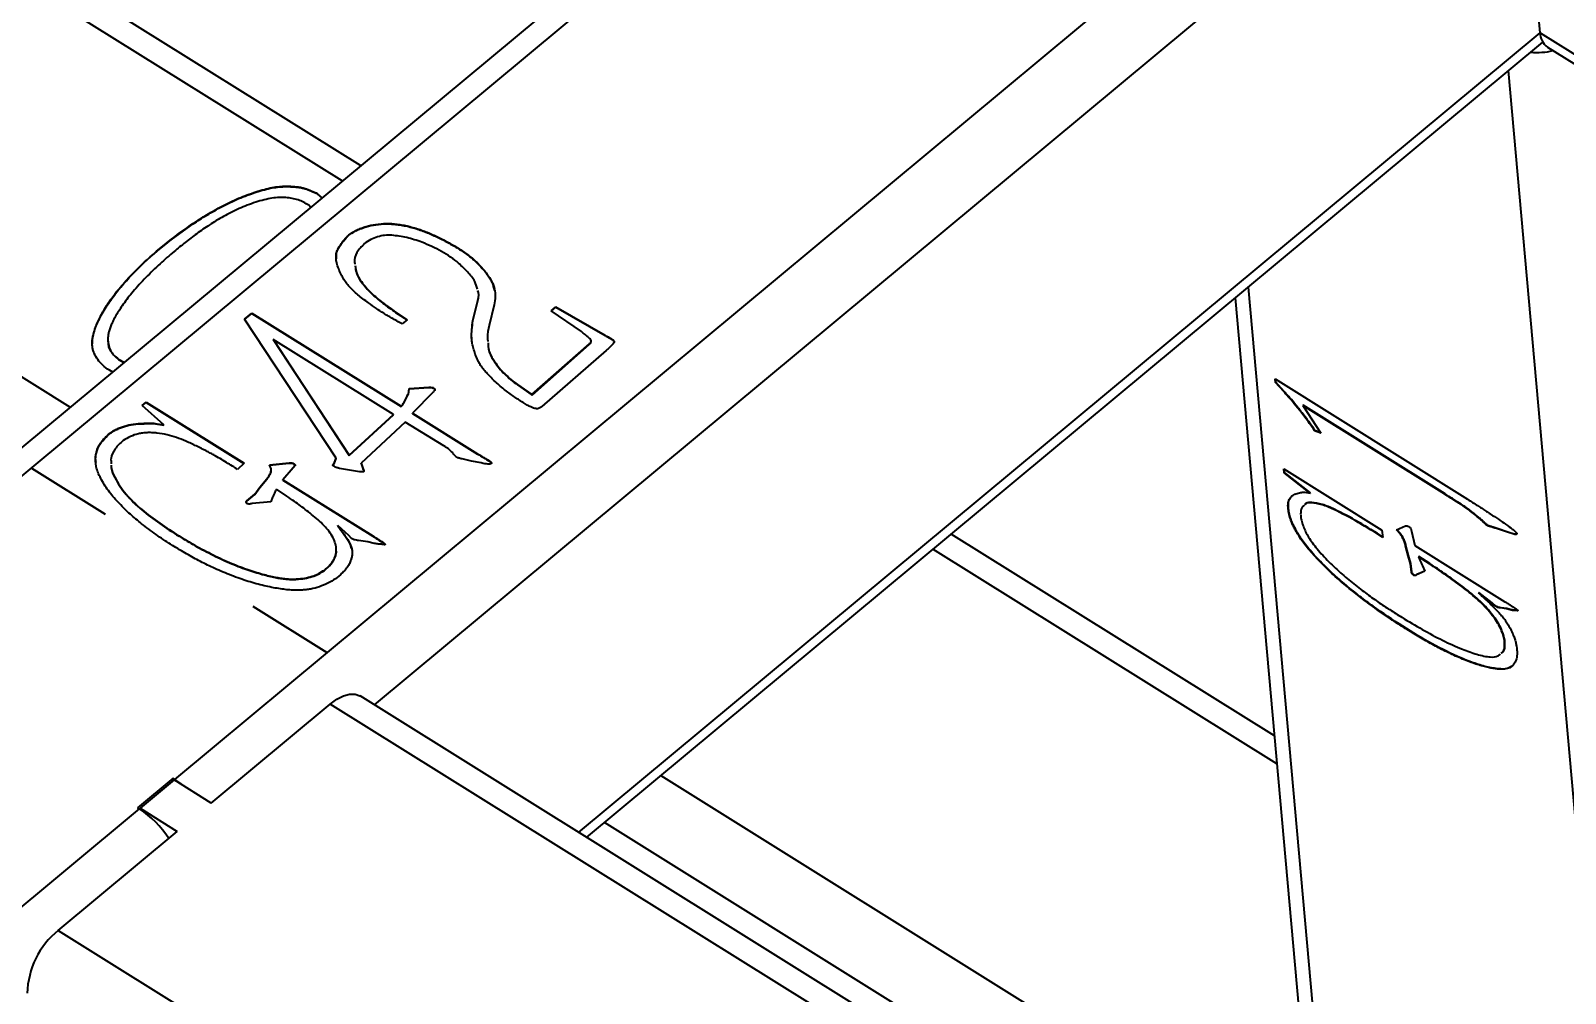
# Model space of a CAD drawing. Header units: millimetres. Extents: x 0 to 14850, y 0 to 10716.
# Drawn here: x 6677 to 7693, y 7121 to 7758 of the extents above; entities that cross this region are included whole.
import ezdxf

# ---------------------------------------------------------------- set-up
doc = ezdxf.new("R2010")
doc.units = ezdxf.units.MM
doc.header["$LTSCALE"] = 50

msp = doc.modelspace()

# ---------------------------------------------------------------- linework, layer by layer
at = {"color": 7, "linetype": 'Continuous', "lineweight": 35}
for p, q in [((6895.777, 7669.057), (5981.977, 8239.469)), ((7519.026, 8187.79), (6563.597, 7392.581)), ((7538.298, 8185.11), (6576.9, 7384.933)), ((6772.893, 7262.59), (7734.291, 8062.767)), ((7676.41, 7757.082), (7659.997, 7940.601)), ((7045.409, 7224.212), (7678.172, 7750.864)), ((7681.27, 7747.541), (9286.896, 6745.276)), ((6867.321, 7650.415), (6870.268, 7647.825)), ((6867.341, 7650.186), (6867.321, 7650.415)), ((6867.341, 7650.186), (6870.144, 7647.723)), ((6862.721, 7641.544), (6861.508, 7642.785)), ((6784.904, 7630.433), (6784.883, 7630.662)), ((6888.127, 7622.932), (6888.106, 7623.161)), ((6969.602, 7607.656), (6969.581, 7607.885)), ((6970.155, 7566.482), (6972.942, 7577.901)), ((6970.175, 7566.252), (6972.962, 7577.672)), ((6972.962, 7577.672), (6972.942, 7577.901)), ((6984.323, 7576.878), (6980.946, 7563.261)), ((7474.653, 7581.474), (7529.345, 6969.951)), ((6819.025, 7567.423), (6823.852, 7571.441)), ((6879.573, 7475.423), (6819.025, 7567.423)), ((6819.13, 7567.264), (6823.873, 7571.211)), ((6823.852, 7571.441), (6922.573, 7509.817)), ((6823.873, 7571.211), (6823.852, 7571.441)), ((6823.873, 7571.211), (6922.594, 7509.587)), ((6919.001, 7572.095), (6926.721, 7566.99)), ((6919.021, 7571.865), (6919.001, 7572.095)), ((6919.021, 7571.865), (6926.577, 7566.87)), ((6926.721, 7566.99), (6923.395, 7564.221)), ((7021.935, 7572.972), (7025.001, 7575.524)), ((7041.927, 7559.21), (7021.935, 7572.972)), ((7022.097, 7572.86), (7025.021, 7575.294)), ((7025.001, 7575.524), (7057.739, 7556.703)), ((7025.021, 7575.294), (7025.001, 7575.524)), ((7025.021, 7575.294), (7057.759, 7556.474)), ((6970.175, 7566.252), (6970.155, 7566.482)), ((7057.759, 7556.474), (7057.739, 7556.703)), ((6917.596, 7504.278), (6838.044, 7553.936)), ((6838.044, 7553.936), (6888.249, 7477.371)), ((6838.064, 7553.706), (6838.044, 7553.936)), ((6838.064, 7553.706), (6888.269, 7477.141)), ((7009.246, 7517.377), (7047.227, 7551.056)), ((7009.267, 7517.147), (7047.247, 7550.827)), ((7058.324, 7546.694), (7015.728, 7509.483)), ((7047.247, 7550.827), (7047.227, 7551.056)), ((6735.65, 7540.824), (6739.286, 7538.808)), ((6735.67, 7540.595), (6735.65, 7540.824)), ((6735.67, 7540.595), (6739.129, 7538.677)), ((7501.067, 7527.843), (7628.35, 7448.171)), ((7501.287, 7525.383), (7501.067, 7527.843)), ((7501.512, 7525.571), (7501.324, 7527.683)), ((6927.794, 7519.385), (6927.907, 7521.547)), ((6927.815, 7519.155), (6927.794, 7519.385)), ((6927.815, 7519.155), (6927.928, 7521.317)), ((6927.907, 7521.547), (6940.994, 7522.356)), ((6927.928, 7521.317), (6927.907, 7521.547)), ((6927.928, 7521.317), (6941.014, 7522.127)), ((6943.751, 7519.067), (6930.241, 7505.031)), ((6941.014, 7522.127), (6940.994, 7522.356)), ((6999.657, 7524.028), (7009.246, 7517.377)), ((6999.677, 7523.798), (6999.657, 7524.028)), ((6999.677, 7523.798), (7009.267, 7517.147)), ((7009.267, 7517.147), (7009.246, 7517.377)), ((7501.512, 7525.571), (7501.287, 7525.383)), ((7506.817, 7519.389), (7501.287, 7525.383)), ((7507.043, 7519.577), (7501.512, 7525.571)), ((7507.043, 7519.577), (7506.817, 7519.389)), ((6751.191, 7510.241), (6753.833, 7512.439)), ((6765.553, 7497.428), (6751.191, 7510.241)), ((6751.334, 7510.113), (6753.854, 7512.21)), ((6753.833, 7512.439), (6818.76, 7471.911)), ((6753.854, 7512.21), (6753.833, 7512.439)), ((6753.854, 7512.21), (6818.619, 7471.782)), ((6922.594, 7509.587), (6922.573, 7509.817)), ((6924.33, 7511.951), (6926.168, 7515.601)), ((6924.35, 7511.722), (6924.33, 7511.951)), ((6924.35, 7511.722), (6926.189, 7515.372)), ((6926.189, 7515.372), (6926.168, 7515.601)), ((7519.624, 7510.436), (7519.399, 7510.249)), ((7519.399, 7510.249), (7531.234, 7491.846)), ((7613.346, 7451.417), (7519.399, 7510.249)), ((7613.571, 7451.604), (7519.624, 7510.436)), ((6759.958, 7498.355), (6765.553, 7497.428)), ((6759.979, 7498.126), (6759.958, 7498.355)), ((6759.979, 7498.126), (6765.574, 7497.198)), ((6765.574, 7497.198), (6765.553, 7497.428)), ((6888.249, 7477.371), (6917.596, 7504.278)), ((6888.269, 7477.141), (6917.616, 7504.049)), ((6925.283, 7499.146), (6896.15, 7472.106)), ((6917.616, 7504.049), (6917.596, 7504.278)), ((6950.929, 7483.471), (6925.283, 7499.146)), ((6930.241, 7505.031), (6973.158, 7478.241)), ((6930.261, 7504.801), (6930.241, 7505.031)), ((6930.261, 7504.801), (6973.179, 7478.011)), ((6728.548, 7490.476), (6728.528, 7490.706)), ((7527.457, 7493.684), (7527.232, 7493.496)), ((7531.234, 7491.846), (7527.232, 7493.496)), ((7530.989, 7492.227), (7527.457, 7493.684)), ((6878.614, 7472.506), (6879.573, 7475.423)), ((6878.635, 7472.277), (6879.593, 7475.194)), ((6879.593, 7475.194), (6879.573, 7475.423)), ((6888.269, 7477.141), (6888.249, 7477.371)), ((6973.179, 7478.011), (6973.158, 7478.241)), ((6678.001, 7468.723), (6677.978, 7468.704)), ((6677.978, 7468.704), (6726.744, 7438.263)), ((6726.766, 7438.282), (6678.001, 7468.723)), ((6678.004, 7468.688), (6678.001, 7468.723)), ((6818.76, 7471.911), (6814.377, 7467.901)), ((6835.447, 7470.806), (6848.532, 7472.234)), ((6836.524, 7468.186), (6835.447, 7470.806)), ((6835.538, 7470.584), (6848.552, 7472.005)), ((6851.289, 7468.945), (6844.327, 7461.082)), ((6848.552, 7472.005), (6848.532, 7472.234)), ((6852.574, 7470.376), (6851.289, 7468.945)), ((6877.315, 7470.752), (6878.614, 7472.506)), ((6877.335, 7470.523), (6878.635, 7472.277)), ((6878.635, 7472.277), (6878.614, 7472.506)), ((6895.119, 7466.337), (6881.821, 7468.557)), ((6896.15, 7472.106), (6897.55, 7468.05)), ((6896.17, 7471.877), (6896.15, 7472.106)), ((6896.17, 7471.877), (6897.57, 7467.82)), ((6897.57, 7467.82), (6897.55, 7468.05)), ((6969.274, 7473.302), (6964.829, 7474.462)), ((6975.595, 7472.254), (6969.274, 7473.302)), ((7506.868, 7468.234), (7571.794, 7427.706)), ((7507.109, 7465.542), (7506.868, 7468.234)), ((7507.334, 7465.729), (7507.109, 7465.542)), ((7524.353, 7452.236), (7507.109, 7465.542)), ((7507.334, 7465.729), (7507.124, 7468.075)), ((7524.578, 7452.423), (7507.334, 7465.729)), ((6825.73, 7451.55), (6829.158, 7456.109)), ((6825.751, 7451.321), (6829.178, 7455.88)), ((6829.158, 7456.109), (6833.691, 7461.64)), ((6829.178, 7455.88), (6829.158, 7456.109)), ((6829.178, 7455.88), (6833.712, 7461.411)), ((6833.712, 7461.411), (6833.691, 7461.64)), ((6844.327, 7461.082), (6904, 7423.833)), ((6844.347, 7460.853), (6844.327, 7461.082)), ((6844.347, 7460.853), (6904.02, 7423.604)), ((6820.446, 7447.153), (6825.73, 7451.55)), ((6820.467, 7446.923), (6820.446, 7447.153)), ((6820.467, 7446.923), (6825.751, 7451.321)), ((6836.391, 7446.463), (6824.015, 7445.21)), ((6825.751, 7451.321), (6825.73, 7451.55)), ((6837.613, 7449.548), (6836.391, 7446.463)), ((6847.057, 7450.067), (6840.079, 7454.755)), ((7520.68, 7452.834), (7524.353, 7452.236)), ((7524.578, 7452.423), (7524.353, 7452.236)), ((7613.571, 7451.604), (7613.346, 7451.417)), ((6726.744, 7438.263), (6726.766, 7438.282)), ((7509.903, 7441.875), (7509.678, 7441.688)), ((6888.075, 7424.177), (6880.754, 7430.648)), ((6880.774, 7430.418), (6880.754, 7430.648)), ((7500.585, 7291.523), (7286.697, 7425.037)), ((7571.794, 7427.706), (7572.465, 7422.831)), ((7581.506, 7427.795), (7587.402, 7430.454)), ((7584.042, 7424.925), (7581.506, 7427.795)), ((7584.267, 7425.112), (7581.786, 7427.921)), ((7584.267, 7425.112), (7584.042, 7424.925)), ((7590.946, 7428.681), (7591.334, 7426.964)), ((7591.334, 7426.964), (7593.518, 7417.535)), ((7647.26, 7429.069), (7647.035, 7428.882)), ((7655.438, 7425.99), (7647.035, 7428.882)), ((7655.663, 7426.177), (7647.26, 7429.069)), ((7655.663, 7426.177), (7655.438, 7425.99)), ((7658.463, 7425.137), (7655.438, 7425.99)), ((7658.689, 7425.324), (7655.663, 7426.177)), ((7658.689, 7425.324), (7658.463, 7425.137)), ((6775.657, 7423.588), (6775.637, 7423.817)), ((6889.768, 7422.123), (6888.075, 7424.177)), ((6900.535, 7419.915), (6894.463, 7420.808)), ((6904.767, 7418.888), (6900.535, 7419.915)), ((6904.02, 7423.604), (6904, 7423.833)), ((7587.663, 7417.501), (7587.438, 7417.313)), ((7589.168, 7410.71), (7587.438, 7417.313)), ((7589.393, 7410.897), (7587.663, 7417.501)), ((7593.518, 7417.535), (7653.191, 7380.286)), ((7589.393, 7410.897), (7589.168, 7410.71)), ((7590.758, 7405.292), (7589.168, 7410.71)), ((7590.983, 7405.479), (7589.393, 7410.897)), ((7590.983, 7405.479), (7590.758, 7405.292)), ((7591.24, 7399.907), (7590.758, 7405.292)), ((7591.465, 7400.095), (7590.983, 7405.479)), ((7596.222, 7410.244), (7595.997, 7410.056)), ((7603.224, 7405.325), (7595.997, 7410.056)), ((7603.449, 7405.513), (7596.222, 7410.244)), ((7603.449, 7405.513), (7603.224, 7405.325)), ((6871.855, 7401.021), (6871.835, 7401.25)), ((7591.465, 7400.095), (7591.24, 7399.907)), ((7600.245, 7400.406), (7594.594, 7398.002)), ((7594.82, 7398.189), (7594.594, 7398.002)), ((7600.209, 7400.482), (7594.82, 7398.189)), ((7598.584, 7403.985), (7600.245, 7400.406)), ((7635.935, 7386.301), (7635.71, 7386.114)), ((7644.455, 7379.4), (7635.71, 7386.114)), ((7644.68, 7379.587), (7635.935, 7386.301)), ((6824.738, 7377.126), (6824.716, 7377.107)), ((6824.716, 7377.107), (6873.481, 7346.667)), ((6873.504, 7346.686), (6824.738, 7377.126)), ((6824.741, 7377.091), (6824.738, 7377.126)), ((7565.924, 7377.248), (7565.699, 7377.061)), ((7644.68, 7379.587), (7644.455, 7379.4)), ((7646.896, 7377.217), (7644.455, 7379.4)), ((7647.121, 7377.404), (7644.68, 7379.587)), ((7647.121, 7377.404), (7646.896, 7377.217)), ((7650.605, 7376.296), (7650.38, 7376.109)), ((7654.281, 7375.588), (7650.38, 7376.109)), ((7654.506, 7375.776), (7650.605, 7376.296)), ((7654.506, 7375.776), (7654.281, 7375.588)), ((7657.304, 7374.769), (7654.281, 7375.588)), ((7657.529, 7374.956), (7654.506, 7375.776)), ((7657.529, 7374.956), (7657.304, 7374.769)), ((6873.481, 7346.667), (6873.504, 7346.686)), ((7653.21, 7352.42), (7652.985, 7352.232)), ((8651.035, 6221.947), (6895.429, 7317.832)), ((6796.942, 7246.923), (6875.727, 7312.495)), ((8631.333, 6216.61), (6875.727, 7312.495)), ((6771.668, 7263.355), (6748.258, 7243.87)), ((6772.443, 7262.215), (6749.933, 7243.48)), ((6772.893, 7262.59), (6771.668, 7263.355)), ((6771.817, 7261.694), (6771.668, 7263.355)), ((6796.942, 7246.923), (6772.443, 7262.215)), ((5788.085, 6442.929), (6749.483, 7243.106)), ((6748.258, 7243.87), (6749.483, 7243.106)), ((6749.933, 7243.48), (6774.432, 7228.187)), ((6749.996, 7242.781), (6749.933, 7243.48)), ((6695.648, 7162.614), (6774.432, 7228.187)), ((6695.648, 7162.614), (8451.254, 6066.729))]:
    msp.add_line(p, q, dxfattribs=at)
at = {"color": 8, "linetype": 'Continuous', "lineweight": 35}
for p, q in [((6883.669, 7658.979), (5962.275, 8234.132)), ((5782.196, 8084.251), (6703.59, 7509.098)), ((7659.997, 7940.601), (6904.757, 7312.01)), ((7040.133, 7227.505), (7676.41, 7757.082)), ((7676.41, 7757.082), (9291.364, 6748.995)), ((7736.029, 6831.843), (7655.521, 7732.012)), ((7483.291, 7588.663), (7540.036, 6954.185)), ((7502.256, 7272.845), (7274.589, 7414.959)), ((7094.51, 7265.078), (7527.101, 6995.046)), ((7512.313, 6949.832), (7057.129, 7233.966))]:
    msp.add_line(p, q, dxfattribs=at)
at = {"color": 7, "linetype": 'Continuous', "lineweight": 35, "flags": 128}
for points in [[(6875.727, 7312.495), (6880.158, 7315.71), (6884.497, 7317.919), (6888.578, 7319.038), (6892.245, 7319.024), (6895.355, 7317.878), (6895.429, 7317.832)], [(6778.938, 7258.161), (6776.78, 7259.893), (6772.893, 7262.59)]]:
    msp.add_lwpolyline(points, dxfattribs=at)
at = {"color": 7, "linetype": 'Continuous', "lineweight": 35}
for centre, radius, start, end in [((7688.337, 7757.148), 11.926, 180.31537, 233.661139), ((7674.554, 7789.654), 45.668, 264.48199, 283.246038), ((6714.204, 7189.055), 64.545, 32.247354, 56.867864), ((6730.827, 7119.486), 55.657, 129.203712, 178.503406)]:
    msp.add_arc(centre, radius, start, end, dxfattribs=at)
for points, knots in [([(6861.508, 7642.785), (6860.381, 7643.487), (6858.193, 7644.851), (6854.464, 7646.401), (6850.508, 7647.417), (6846.32, 7648.016), (6841.807, 7648.043), (6836.961, 7647.526), (6831.781, 7646.407), (6826.344, 7644.822), (6820.817, 7642.834), (6815.334, 7640.627), (6810.102, 7638.115), (6803.478, 7634.548), (6795.762, 7629.932), (6787.439, 7624.063), (6779.688, 7618.203), (6774.815, 7614.193), (6772.384, 7612.194)], [0, 0, 0, 0, 0.04295326, 0.0833737, 0.12325754, 0.16289483, 0.20439474, 0.24981156, 0.29920065, 0.35380566, 0.41125391, 0.46874835, 0.52579884, 0.58290836, 0.69435175, 0.79876645, 0.89966587, 1, 1, 1, 1]), ([(6784.883, 7630.662), (6787.898, 7632.62), (6794.112, 7636.656), (6802.448, 7641.325), (6809.523, 7644.921), (6815.026, 7647.453), (6820.706, 7649.68), (6826.398, 7651.665), (6831.911, 7653.345), (6837.131, 7654.543), (6841.947, 7655.234), (6846.332, 7655.46), (6850.225, 7655.318), (6853.639, 7655.083), (6856.537, 7654.62), (6859.749, 7653.831), (6863.341, 7652.436), (6865.968, 7651.102), (6867.321, 7650.415)], [0, 0, 0, 0, 0.1268755, 0.26150967, 0.33022947, 0.39832941, 0.46635617, 0.53369075, 0.59775723, 0.65546735, 0.70742019, 0.75440679, 0.79664377, 0.83377544, 0.86579922, 0.89355325, 0.94516293, 1, 1, 1, 1]), ([(6784.904, 7630.433), (6787.919, 7632.391), (6794.133, 7636.426), (6802.468, 7641.095), (6809.543, 7644.692), (6815.046, 7647.223), (6820.727, 7649.451), (6826.418, 7651.435), (6831.931, 7653.115), (6837.151, 7654.314), (6841.968, 7655.005), (6846.353, 7655.23), (6850.246, 7655.088), (6853.66, 7654.853), (6856.558, 7654.391), (6859.77, 7653.602), (6863.361, 7652.206), (6865.988, 7650.873), (6867.341, 7650.186)], [0, 0, 0, 0, 0.1268755, 0.26150967, 0.33022947, 0.39832941, 0.46635617, 0.53369075, 0.59775723, 0.65546735, 0.70742019, 0.75440679, 0.79664377, 0.83377544, 0.86579922, 0.89355325, 0.94516293, 1, 1, 1, 1]), ([(6732.014, 7532.215), (6730.367, 7533.141), (6727.083, 7534.987), (6723.311, 7538.572), (6720.468, 7542.47), (6718.917, 7545.965), (6718.291, 7548.913), (6718.122, 7551.322), (6718.288, 7553.928), (6718.794, 7556.735), (6719.621, 7559.746), (6720.791, 7563.002), (6722.277, 7566.505), (6724.182, 7570.232), (6726.318, 7574.149), (6728.948, 7578.183), (6731.89, 7582.334), (6736.243, 7587.888), (6741.846, 7594.492), (6749.131, 7601.827), (6756.822, 7608.9), (6765.224, 7616.093), (6774.534, 7623.514), (6781.382, 7628.244), (6784.883, 7630.662)], [0, 0, 0, 0, 0.0403002, 0.08035589, 0.1194723, 0.15735705, 0.17675854, 0.19754225, 0.22012137, 0.24424942, 0.27049177, 0.29895608, 0.33040396, 0.36410791, 0.40024635, 0.43762732, 0.47738624, 0.51863216, 0.59947935, 0.67349709, 0.74692892, 0.82693022, 0.91150208, 1, 1, 1, 1]), ([(6718.251, 7549.954), (6718.379, 7552.338), (6718.681, 7557.942), (6722.297, 7566.56), (6727.233, 7575.692), (6735.686, 7587.341), (6748.192, 7601.125), (6765.477, 7616.503), (6778.428, 7625.79), (6784.904, 7630.433)], [0, 0, 0, 0, 0.07598051, 0.17860646, 0.2812826, 0.38397374, 0.58926835, 0.79465037, 1, 1, 1, 1]), ([(6888.106, 7623.161), (6888.922, 7623.748), (6890.557, 7624.924), (6893.31, 7626.431), (6896.296, 7627.69), (6900.444, 7629.108), (6905.944, 7630.313), (6911.628, 7630.78), (6916.246, 7630.653), (6919.89, 7630.305), (6923.676, 7629.723), (6928.905, 7628.601), (6935.399, 7626.743), (6942.81, 7623.767), (6950.036, 7620.268), (6957.106, 7616.436), (6963.707, 7612.303), (6967.668, 7609.324), (6969.581, 7607.885)], [0, 0, 0, 0, 0.035168715, 0.070479719, 0.10544311, 0.141285353, 0.211887331, 0.282886998, 0.319803616, 0.35807454, 0.39980705, 0.44341963, 0.533059667, 0.624155163, 0.717117129, 0.81466814, 0.910509253, 1, 1, 1, 1]), ([(6888.127, 7622.932), (6888.943, 7623.519), (6890.578, 7624.694), (6893.331, 7626.202), (6896.316, 7627.461), (6900.464, 7628.879), (6905.964, 7630.083), (6911.649, 7630.551), (6916.267, 7630.423), (6919.91, 7630.075), (6923.696, 7629.494), (6928.926, 7628.372), (6935.419, 7626.514), (6942.831, 7623.538), (6950.056, 7620.039), (6957.126, 7616.207), (6963.727, 7612.074), (6967.689, 7609.094), (6969.602, 7607.656)], [0, 0, 0, 0, 0.035168715, 0.070479719, 0.10544311, 0.141285353, 0.211887331, 0.282886998, 0.319803616, 0.35807454, 0.39980705, 0.44341963, 0.533059667, 0.624155163, 0.717117129, 0.81466814, 0.910509253, 1, 1, 1, 1]), ([(6901.102, 7578.137), (6899.843, 7579.055), (6897.411, 7580.83), (6894.004, 7583.491), (6891.102, 7586.138), (6888.459, 7588.723), (6886.144, 7591.47), (6884.18, 7594.539), (6882.402, 7597.949), (6880.898, 7601.605), (6879.764, 7605.294), (6879.478, 7608.82), (6879.902, 7612.066), (6881.325, 7614.919), (6883.022, 7617.428), (6884.687, 7619.638), (6886.298, 7621.565), (6887.527, 7622.65), (6888.106, 7623.161)], [0, 0, 0, 0, 0.07740737, 0.1496177, 0.21694516, 0.27935279, 0.34166122, 0.40841457, 0.4798594, 0.55729044, 0.63338441, 0.70135869, 0.76242295, 0.82001964, 0.87292666, 0.92087242, 0.96271484, 1, 1, 1, 1]), ([(6879.964, 7607.224), (6879.817, 7608.57), (6879.511, 7611.357), (6881.787, 7615.429), (6884.496, 7619.36), (6886.917, 7621.742), (6888.127, 7622.932)], [0, 0, 0, 0, 0.23724215, 0.49134728, 0.74582294, 1, 1, 1, 1]), ([(6936.409, 7618.33), (6934.735, 7618.909), (6931.47, 7620.037), (6926.481, 7621.408), (6921.512, 7622.345), (6916.635, 7622.98), (6911.73, 7623.047), (6906.951, 7621.997), (6902.337, 7620.156), (6899.729, 7618.332), (6898.363, 7617.376)], [0, 0, 0, 0, 0.13757426, 0.26831548, 0.39389313, 0.51493438, 0.63153029, 0.74620294, 0.86709846, 1, 1, 1, 1]), ([(6973.135, 7587.179), (6972.672, 7588.929), (6971.573, 7593.086), (6966.607, 7598.668), (6959.772, 7605.601), (6949.809, 7612.536), (6940.877, 7616.398), (6936.409, 7618.33)], [0, 0, 0, 0, 0.12382079, 0.29415242, 0.46462498, 0.73224451, 1, 1, 1, 1]), ([(6772.384, 7612.194), (6769.24, 7609.499), (6762.726, 7603.916), (6755.218, 7596.49), (6749.355, 7590.353), (6745.355, 7585.844), (6741.803, 7581.508), (6738.791, 7577.344), (6736.225, 7573.422), (6733.924, 7569.868), (6732.17, 7566.619), (6730.754, 7563.697), (6729.76, 7561.01), (6728.942, 7558.52), (6728.639, 7556.165), (6728.525, 7553.312), (6728.916, 7550.059), (6730.214, 7546.535), (6732.389, 7543.389), (6734.542, 7541.695), (6735.65, 7540.824)], [0, 0, 0, 0, 0.12772602, 0.26455709, 0.33323675, 0.39828192, 0.45892292, 0.51622175, 0.56913463, 0.61693323, 0.65912117, 0.6964719, 0.73007193, 0.76120722, 0.79039145, 0.81747753, 0.86728566, 0.91198502, 0.95473253, 1, 1, 1, 1]), ([(6898.363, 7617.376), (6896.501, 7615.519), (6892.766, 7611.795), (6891.472, 7606.688), (6892.003, 7604.1), (6892.086, 7603.697)], [0, 0, 0, 0, 0.45655551, 0.91537224, 1, 1, 1, 1]), ([(6969.581, 7607.885), (6971.373, 7606.258), (6974.984, 7602.981), (6978.659, 7598.478), (6981.202, 7594.84), (6982.644, 7592.206), (6983.788, 7589.717), (6984.72, 7586.463), (6985.034, 7582.171), (6984.567, 7578.698), (6984.323, 7576.878)], [0, 0, 0, 0, 0.18632918, 0.375438419, 0.46610322, 0.549634699, 0.626939362, 0.698210741, 0.841790604, 1, 1, 1, 1]), ([(6969.602, 7607.656), (6972.203, 7605.173), (6977.404, 7600.209), (6982.795, 7593.068), (6983.856, 7588.182), (6984.231, 7586.453)], [0, 0, 0, 0, 0.39269021, 0.78516929, 1, 1, 1, 1]), ([(6892.235, 7602.865), (6892.415, 7601.331), (6892.857, 7597.573), (6896.604, 7591.438), (6902.615, 7584.76), (6910.354, 7578.101), (6916.119, 7574.096), (6919.001, 7572.095)], [0, 0, 0, 0, 0.12112811, 0.29679705, 0.5310929, 0.7655654, 1, 1, 1, 1]), ([(6892.255, 7602.636), (6892.436, 7601.102), (6892.878, 7597.343), (6896.624, 7591.209), (6902.635, 7584.531), (6910.375, 7577.871), (6916.139, 7573.867), (6919.021, 7571.865)], [0, 0, 0, 0, 0.12112811, 0.29679705, 0.5310929, 0.7655654, 1, 1, 1, 1]), ([(6923.395, 7564.221), (6922.178, 7564.881), (6919.86, 7566.137), (6916.601, 7567.975), (6913.739, 7569.679), (6910.262, 7571.767), (6906.037, 7574.532), (6902.799, 7576.897), (6901.102, 7578.137)], [0, 0, 0, 0, 0.15459006, 0.29471372, 0.42041706, 0.53177545, 0.75452063, 1, 1, 1, 1]), ([(6972.942, 7577.901), (6973.694, 7580.41), (6974.553, 7583.274), (6973.561, 7585.955), (6973.438, 7586.287)], [0, 0, 0, 0, 0.87592918, 1, 1, 1, 1]), ([(6972.962, 7577.672), (6973.715, 7580.181), (6974.574, 7583.045), (6973.582, 7585.725), (6973.459, 7586.058)], [0, 0, 0, 0, 0.875929181, 1, 1, 1, 1]), ([(6990.813, 7520.855), (6989.636, 7521.826), (6987.37, 7523.697), (6984.294, 7526.545), (6981.528, 7529.262), (6979.085, 7531.858), (6977.013, 7534.344), (6975.274, 7536.705), (6973.903, 7538.971), (6972.608, 7541.781), (6971.415, 7545.042), (6970.275, 7548.664), (6969.599, 7551.942), (6969.181, 7555.858), (6969.352, 7560.677), (6969.882, 7564.509), (6970.155, 7566.482)], [0, 0, 0, 0, 0.07883449, 0.15186259, 0.2204186, 0.28458499, 0.34314093, 0.39690499, 0.44698392, 0.49274126, 0.57533551, 0.64969418, 0.71550157, 0.77317075, 0.88325333, 1, 1, 1, 1]), ([(6969.325, 7555.098), (6969.244, 7556.837), (6969.388, 7560.563), (6969.902, 7564.28), (6970.175, 7566.252)], [0.78, 0.78, 0.78, 0.78, 0.88325333, 1, 1, 1, 1]), ([(6980.946, 7563.261), (6980.27, 7560.505), (6979.39, 7556.918), (6979.918, 7553.38), (6980.041, 7552.56)], [0, 0, 0, 0, 0.76829008, 1, 1, 1, 1]), ([(7047.227, 7551.056), (7047.695, 7551.496), (7048.524, 7552.275), (7048.421, 7553.632), (7047.369, 7554.571), (7046.125, 7555.761), (7044.225, 7557.345), (7042.755, 7558.537), (7041.927, 7559.21)], [0, 0, 0, 0, 0.15405764, 0.27293573, 0.365299, 0.51533234, 0.72684499, 1, 1, 1, 1]), ([(7057.739, 7556.703), (7058.393, 7556.352), (7059.538, 7555.739), (7060.969, 7554.856), (7062.015, 7554.286), (7062.794, 7553.769), (7063.259, 7553.137), (7063.85, 7552.447), (7063.446, 7551.435), (7062.336, 7550.313), (7060.667, 7548.611), (7059.181, 7547.395), (7058.324, 7546.694)], [0, 0, 0, 0, 0.13813441, 0.24159723, 0.31855156, 0.36106669, 0.41898771, 0.48660125, 0.53890728, 0.64137967, 0.79312535, 1, 1, 1, 1]), ([(7057.759, 7556.474), (7058.428, 7556.115), (7059.766, 7555.398), (7061.542, 7554.268), (7063.327, 7553.423), (7063.301, 7552.66), (7063.296, 7552.52)], [0, 0, 0, 0, 0.31116736, 0.62219138, 0.93084864, 1, 1, 1, 1]), ([(6728.704, 7552.754), (6728.693, 7552.643), (6728.472, 7550.297), (6730.041, 7545.682), (6733.795, 7542.289), (6735.67, 7540.595)], [0, 0, 0, 0, 0.02429166, 0.51262625, 1, 1, 1, 1]), ([(6980.151, 7551.63), (6980.244, 7550.028), (6980.498, 7545.676), (6984.583, 7538.734), (6990.793, 7530.949), (6996.703, 7526.334), (6999.657, 7524.028)], [0, 0, 0, 0, 0.1479892, 0.40187656, 0.70103582, 1, 1, 1, 1]), ([(6980.171, 7551.401), (6980.265, 7549.799), (6980.518, 7545.447), (6984.603, 7538.504), (6990.813, 7530.72), (6996.723, 7526.105), (6999.677, 7523.798)], [0, 0, 0, 0, 0.1479892, 0.40187656, 0.70103582, 1, 1, 1, 1]), ([(7047.247, 7550.827), (7047.679, 7551.175), (7048.274, 7551.655), (7048.279, 7552.256), (7048.281, 7552.421)], [0, 0, 0, 0, 0.72695273, 1, 1, 1, 1]), ([(6926.168, 7515.601), (6926.421, 7516.064), (6926.872, 7516.888), (6927.386, 7517.991), (6927.722, 7518.789), (6927.775, 7519.225), (6927.794, 7519.385)], [0, 0, 0, 0, 0.37378688, 0.66626326, 0.8783288, 1, 1, 1, 1]), ([(6926.189, 7515.372), (6926.442, 7515.834), (6926.893, 7516.659), (6927.407, 7517.761), (6927.742, 7518.56), (6927.795, 7518.996), (6927.815, 7519.155)], [0, 0, 0, 0, 0.37378688, 0.66626326, 0.8783288, 1, 1, 1, 1]), ([(6940.994, 7522.356), (6941.714, 7522.354), (6942.895, 7522.351), (6944.307, 7521.88), (6944.858, 7521.211), (6945.02, 7520.521), (6944.517, 7519.791), (6944.033, 7519.334), (6943.751, 7519.067)], [0, 0, 0, 0, 0.27977335, 0.45918502, 0.59000889, 0.69670357, 0.82356678, 1, 1, 1, 1]), ([(6941.014, 7522.127), (6941.656, 7522.128), (6942.932, 7522.131), (6944.443, 7521.61), (6945.011, 7520.771), (6944.903, 7520.326), (6944.853, 7520.119)], [0, 0, 0, 0, 0.34125825, 0.67828597, 0.85010056, 1, 1, 1, 1]), ([(7015.728, 7509.483), (7015.197, 7509.039), (7014.151, 7508.163), (7011.939, 7507.977), (7010.097, 7508.469), (7008.236, 7509.302), (7005.914, 7510.531), (7002.11, 7512.8), (6996.955, 7516.244), (6992.924, 7519.27), (6990.813, 7520.855)], [0, 0, 0, 0, 0.06954674, 0.13708176, 0.18450801, 0.25159492, 0.34143135, 0.45449051, 0.71439577, 1, 1, 1, 1]), ([(7527.232, 7493.496), (7526.101, 7495.098), (7523.98, 7498.1), (7520.943, 7502.239), (7518.317, 7505.724), (7515.269, 7509.548), (7511.499, 7514.053), (7508.418, 7517.564), (7506.817, 7519.389)], [0, 0, 0, 0, 0.17953091, 0.3365381, 0.4680309, 0.57627603, 0.77980612, 1, 1, 1, 1]), ([(7527.457, 7493.684), (7526.326, 7495.285), (7524.205, 7498.288), (7521.168, 7502.427), (7518.542, 7505.911), (7515.494, 7509.735), (7511.724, 7514.24), (7508.643, 7517.752), (7507.043, 7519.577)], [0, 0, 0, 0, 0.17953091, 0.3365381, 0.4680309, 0.57627603, 0.77980612, 1, 1, 1, 1]), ([(6922.573, 7509.817), (6923.015, 7510.185), (6923.785, 7510.825), (6924.167, 7511.615), (6924.33, 7511.951)], [0, 0, 0, 0, 0.57430941, 1, 1, 1, 1]), ([(6922.594, 7509.587), (6923.036, 7509.955), (6923.805, 7510.595), (6924.187, 7511.385), (6924.35, 7511.722)], [0, 0, 0, 0, 0.57430941, 1, 1, 1, 1]), ([(6728.528, 7490.706), (6729.263, 7491.294), (6730.696, 7492.442), (6733.116, 7493.907), (6735.616, 7495.167), (6739.144, 7496.566), (6744.048, 7497.801), (6749.191, 7498.318), (6753.228, 7498.405), (6755.874, 7498.509), (6758.067, 7498.469), (6759.375, 7498.39), (6759.958, 7498.355)], [0, 0, 0, 0, 0.09355031, 0.18247483, 0.26903431, 0.35422798, 0.52761311, 0.71506167, 0.80631191, 0.88356974, 0.94814777, 1, 1, 1, 1]), ([(6728.548, 7490.476), (6729.283, 7491.065), (6730.717, 7492.213), (6733.137, 7493.678), (6735.636, 7494.938), (6739.164, 7496.336), (6744.069, 7497.572), (6749.211, 7498.089), (6753.249, 7498.176), (6755.895, 7498.28), (6758.088, 7498.24), (6759.396, 7498.161), (6759.979, 7498.126)], [0, 0, 0, 0, 0.09355031, 0.18247483, 0.26903431, 0.35422798, 0.52761311, 0.71506167, 0.80631191, 0.88356974, 0.94814777, 1, 1, 1, 1]), ([(6720.795, 7472.501), (6720.645, 7473.234), (6720.12, 7475.808), (6721.188, 7480.353), (6723.8, 7485.8), (6726.964, 7488.916), (6728.548, 7490.476)], [0, 0, 0, 0, 0.11727129, 0.411725, 0.70538875, 1, 1, 1, 1]), ([(6750.918, 7431.836), (6748.396, 7433.917), (6743.2, 7438.205), (6737.254, 7444.001), (6732.712, 7448.942), (6729.546, 7452.8), (6726.809, 7456.806), (6724.408, 7460.834), (6722.416, 7464.75), (6721.071, 7468.481), (6720.4, 7471.947), (6720.346, 7475.127), (6720.77, 7477.97), (6721.294, 7480.47), (6722.101, 7482.607), (6723.376, 7484.992), (6725.51, 7487.689), (6727.502, 7489.68), (6728.528, 7490.706)], [0, 0, 0, 0, 0.1268755, 0.26150967, 0.33022947, 0.39832941, 0.46635617, 0.53369075, 0.59775723, 0.65546735, 0.70742019, 0.75440679, 0.79664377, 0.83377544, 0.86579922, 0.89355325, 0.94516293, 1, 1, 1, 1]), ([(6738.702, 7486.92), (6736.788, 7485.196), (6732.961, 7481.75), (6730.34, 7476.185), (6730.655, 7472.794), (6730.771, 7471.542)], [0, 0, 0, 0, 0.386930835, 0.773620211, 1, 1, 1, 1]), ([(6814.377, 7467.901), (6813.24, 7468.609), (6810.8, 7470.129), (6806.996, 7472.53), (6802.861, 7475.001), (6799.282, 7477.109), (6796.157, 7478.798), (6793.454, 7480.203), (6790.363, 7481.728), (6785.976, 7483.954), (6780.493, 7486.46), (6774.143, 7489.078), (6767.737, 7490.906), (6762.224, 7491.853), (6757.746, 7492.241), (6754.543, 7492.223), (6751.547, 7491.998), (6747.797, 7491.323), (6743.296, 7489.762), (6740.262, 7487.885), (6738.702, 7486.92)], [0, 0, 0, 0, 0.05191793, 0.11140722, 0.17469144, 0.23746289, 0.27106293, 0.30959742, 0.35254006, 0.40037974, 0.49483619, 0.57650414, 0.65226605, 0.73062966, 0.76933078, 0.80506121, 0.83833322, 0.87002497, 0.93317965, 1, 1, 1, 1]), ([(6964.829, 7474.462), (6964.26, 7474.571), (6963.231, 7474.768), (6961.9, 7475.113), (6960.865, 7475.324), (6959.823, 7475.733), (6958.648, 7476.748), (6957.169, 7478.308), (6955.602, 7479.996), (6954.06, 7481.424), (6952.469, 7482.461), (6951.45, 7483.129), (6950.929, 7483.471)], [0, 0, 0, 0, 0.090781802, 0.164271465, 0.219168343, 0.256537207, 0.347220351, 0.500110234, 0.66601032, 0.784885944, 0.890043304, 1, 1, 1, 1]), ([(6973.158, 7478.241), (6973.288, 7478.159), (6973.723, 7477.883), (6974.698, 7477.351), (6976.173, 7476.441), (6978.093, 7475.384), (6979.89, 7474.218), (6981.396, 7473.299), (6982.187, 7472.63), (6982.667, 7472.103), (6982.324, 7471.689), (6982.002, 7471.575), (6981.862, 7471.525)], [0, 0, 0, 0, 0.03750126, 0.12620614, 0.26602513, 0.46046942, 0.65138492, 0.79461212, 0.88429431, 0.9254879, 0.96765744, 1, 1, 1, 1]), ([(6973.179, 7478.011), (6975.893, 7476.492), (6978.942, 7474.785), (6981.905, 7472.678), (6982.346, 7472.241), (6982.567, 7472.003), (6982.553, 7471.911), (6982.55, 7471.892)], [0, 0, 0, 0, 0.81269601, 0.91285481, 0.97137301, 0.99391073, 1, 1, 1, 1]), ([(6730.79, 7470.698), (6730.783, 7470.087), (6730.747, 7467.322), (6733.084, 7462.7), (6736.413, 7456.898), (6741.991, 7449.517), (6750.738, 7441.17), (6762.685, 7432.107), (6771.319, 7426.58), (6775.637, 7423.817)], [0, 0, 0, 0, 0.03048015, 0.13814652, 0.24588615, 0.35360892, 0.56904021, 0.78450661, 1, 1, 1, 1]), ([(6730.811, 7470.468), (6730.803, 7469.858), (6730.767, 7467.092), (6733.105, 7462.47), (6736.434, 7456.669), (6742.011, 7449.288), (6750.759, 7440.941), (6762.706, 7431.877), (6771.34, 7426.351), (6775.657, 7423.588)], [0, 0, 0, 0, 0.03048015, 0.13814652, 0.24588615, 0.35360892, 0.56904021, 0.78450661, 1, 1, 1, 1]), ([(6833.691, 7461.64), (6834.026, 7462.022), (6834.905, 7463.026), (6835.817, 7464.787), (6836.749, 7466.603), (6836.587, 7467.741), (6836.524, 7468.186)], [0, 0, 0, 0, 0.191467101, 0.50341413, 0.805851156, 1, 1, 1, 1]), ([(6833.712, 7461.411), (6834.046, 7461.793), (6834.925, 7462.797), (6835.838, 7464.558), (6836.77, 7466.374), (6836.608, 7467.512), (6836.544, 7467.956)], [0, 0, 0, 0, 0.191467101, 0.50341413, 0.805851156, 1, 1, 1, 1]), ([(6848.532, 7472.234), (6849.109, 7472.237), (6850.222, 7472.243), (6851.51, 7471.691), (6852.457, 7471.09), (6852.541, 7470.579), (6852.574, 7470.376)], [0, 0, 0, 0, 0.31633714, 0.61048395, 0.84550652, 1, 1, 1, 1]), ([(6848.552, 7472.005), (6849.129, 7472.008), (6850.243, 7472.013), (6851.531, 7471.462), (6852.478, 7470.861), (6852.561, 7470.35), (6852.594, 7470.147)], [0, 0, 0, 0, 0.31633714, 0.61048395, 0.84550652, 1, 1, 1, 1]), ([(6881.821, 7468.557), (6881.104, 7468.744), (6879.921, 7469.054), (6878.514, 7469.619), (6877.734, 7470.195), (6877.441, 7470.584), (6877.315, 7470.752)], [0, 0, 0, 0, 0.407826845, 0.672502234, 0.858704522, 1, 1, 1, 1]), ([(6897.55, 7468.05), (6897.78, 7467.695), (6898.121, 7467.169), (6897.946, 7466.154), (6896.493, 7466.148), (6895.654, 7466.263), (6895.119, 7466.337)], [0, 0, 0, 0, 0.32108602, 0.47710578, 0.66630753, 1, 1, 1, 1]), ([(6897.57, 7467.82), (6897.768, 7467.54), (6898.011, 7467.194), (6898.018, 7466.804), (6898.02, 7466.731)], [0, 0, 0, 0, 0.81113172, 1, 1, 1, 1]), ([(6981.862, 7471.525), (6981.559, 7471.445), (6980.644, 7471.207), (6978.998, 7471.541), (6977.18, 7471.742), (6976.065, 7472.102), (6975.595, 7472.254)], [0, 0, 0, 0, 0.14295113, 0.43093132, 0.76018596, 1, 1, 1, 1]), ([(6824.015, 7445.21), (6823.307, 7445.073), (6822.244, 7444.866), (6820.793, 7445.041), (6820.412, 7445.595), (6820.118, 7446.031), (6820.152, 7446.584), (6820.338, 7446.943), (6820.446, 7447.153)], [0, 0, 0, 0, 0.35048388, 0.52708431, 0.64707983, 0.75078317, 0.85477418, 1, 1, 1, 1]), ([(6820.198, 7445.946), (6820.194, 7446.09), (6820.186, 7446.425), (6820.365, 7446.742), (6820.467, 7446.923)], [0, 0, 0, 0, 0.4313325, 1, 1, 1, 1]), ([(6840.079, 7454.755), (6839.754, 7454.131), (6839.168, 7453.009), (6838.505, 7451.5), (6837.96, 7450.398), (6837.711, 7449.787), (6837.613, 7449.548)], [0, 0, 0, 0, 0.36279874, 0.65247481, 0.86399134, 1, 1, 1, 1]), ([(6871.835, 7401.25), (6872.884, 7402.103), (6874.999, 7403.824), (6877.471, 7406.825), (6879.159, 7410.154), (6879.876, 7413.792), (6879.533, 7417.673), (6878.169, 7421.735), (6875.793, 7425.824), (6872.556, 7429.803), (6868.707, 7433.576), (6864.536, 7437.157), (6860.277, 7440.471), (6856.104, 7443.698), (6851.718, 7446.859), (6848.655, 7448.966), (6847.057, 7450.067)], [0, 0, 0, 0, 0.05593593, 0.11285445, 0.17068199, 0.23043985, 0.29538046, 0.36656802, 0.44345637, 0.52331815, 0.60530177, 0.68689136, 0.7668507, 0.8407726, 0.91689547, 1, 1, 1, 1]), ([(7509.678, 7441.688), (7509.628, 7442.41), (7509.531, 7443.821), (7509.722, 7445.667), (7510.11, 7447.288), (7510.937, 7449.157), (7512.656, 7450.897), (7515.008, 7451.881), (7517.049, 7452.358), (7518.391, 7452.679), (7519.587, 7452.812), (7520.343, 7452.827), (7520.68, 7452.834)], [0, 0, 0, 0, 0.09357993, 0.18253261, 0.2691195, 0.35434016, 0.52851316, 0.7140203, 0.80625058, 0.88353287, 0.94813135, 1, 1, 1, 1]), ([(7509.903, 7441.875), (7509.788, 7444.068), (7509.632, 7447.056), (7511.115, 7448.526), (7511.509, 7448.917)], [0, 0, 0, 0, 0.733862223, 1, 1, 1, 1]), ([(7572.465, 7422.831), (7566.993, 7426.24), (7556.051, 7433.057), (7542.568, 7440.247), (7531.973, 7444.841), (7525.769, 7445.815), (7521.734, 7445.763), (7520.78, 7444.621), (7520.595, 7444.4)], [0, 0, 0, 0, 0.29314588, 0.58625943, 0.7328154, 0.8792008, 0.97667104, 1, 1, 1, 1]), ([(7572.69, 7423.018), (7567.218, 7426.427), (7556.276, 7433.244), (7542.793, 7440.435), (7532.199, 7445.028), (7525.994, 7446.003), (7521.959, 7445.951), (7521.005, 7444.808), (7520.82, 7444.587)], [0, 0, 0, 0, 0.29314588, 0.58625943, 0.7328154, 0.8792008, 0.97667104, 1, 1, 1, 1]), ([(7647.035, 7428.882), (7646.249, 7429.091), (7644.89, 7429.454), (7643.088, 7430.057), (7641.929, 7430.419), (7640.965, 7430.917), (7640.006, 7432.007), (7638.576, 7433.235), (7636.756, 7434.942), (7634.621, 7436.781), (7632.304, 7438.691), (7629.818, 7440.643), (7627.042, 7442.62), (7624.424, 7444.363), (7621.883, 7446.04), (7619.455, 7447.57), (7616.552, 7449.427), (7614.47, 7450.719), (7613.346, 7451.417)], [0, 0, 0, 0, 0.07627295, 0.13188127, 0.1695342, 0.18714949, 0.21500172, 0.25883904, 0.31444736, 0.3789548, 0.44795826, 0.51836626, 0.59638678, 0.68962684, 0.74655675, 0.81793823, 0.90173147, 1, 1, 1, 1]), ([(7647.26, 7429.069), (7646.474, 7429.279), (7645.115, 7429.641), (7643.313, 7430.244), (7642.154, 7430.607), (7641.19, 7431.104), (7640.231, 7432.195), (7638.801, 7433.422), (7636.981, 7435.129), (7634.846, 7436.968), (7632.529, 7438.879), (7630.043, 7440.831), (7627.267, 7442.807), (7624.649, 7444.551), (7622.108, 7446.228), (7619.68, 7447.757), (7616.777, 7449.614), (7614.695, 7450.907), (7613.571, 7451.604)], [0, 0, 0, 0, 0.07627295, 0.13188127, 0.1695342, 0.18714949, 0.21500172, 0.25883904, 0.31444736, 0.3789548, 0.44795826, 0.51836626, 0.59638678, 0.68962684, 0.74655675, 0.81793823, 0.90173147, 1, 1, 1, 1]), ([(7628.35, 7448.171), (7629.5, 7447.428), (7631.705, 7446.004), (7634.854, 7444.034), (7637.713, 7442.158), (7640.271, 7440.554), (7642.537, 7439.071), (7644.508, 7437.762), (7646.179, 7436.712), (7648.806, 7434.933), (7652.416, 7432.513), (7656.158, 7429.766), (7658.826, 7427.773), (7660.059, 7426.671), (7661.049, 7425.631), (7660.978, 7425.254), (7660.948, 7425.093)], [0, 0, 0, 0, 0.103599, 0.19863956, 0.28409057, 0.36097988, 0.4293527, 0.48812073, 0.53831888, 0.58001796, 0.72449149, 0.8621057, 0.91950948, 0.9600298, 0.9828818, 1, 1, 1, 1]), ([(7565.699, 7377.061), (7562.798, 7379.223), (7556.822, 7383.676), (7549.309, 7389.689), (7543.192, 7394.902), (7538.624, 7399.006), (7534.155, 7403.268), (7529.856, 7407.623), (7525.877, 7411.913), (7522.356, 7416.014), (7519.403, 7419.873), (7516.993, 7423.456), (7515.087, 7426.698), (7513.507, 7429.547), (7512.317, 7432.015), (7511.215, 7434.809), (7510.336, 7438.03), (7509.901, 7440.448), (7509.678, 7441.688)], [0, 0, 0, 0, 0.126941666, 0.261461119, 0.330175974, 0.39827101, 0.466104628, 0.53343436, 0.597741577, 0.655447539, 0.707396639, 0.754379858, 0.796613794, 0.833742791, 0.86530277, 0.893054801, 0.945166877, 1, 1, 1, 1]), ([(7565.924, 7377.248), (7563.023, 7379.41), (7557.047, 7383.863), (7549.534, 7389.876), (7543.417, 7395.089), (7538.849, 7399.193), (7534.38, 7403.455), (7530.081, 7407.81), (7526.102, 7412.101), (7522.582, 7416.202), (7519.629, 7420.06), (7517.218, 7423.643), (7515.312, 7426.886), (7513.732, 7429.735), (7512.542, 7432.202), (7511.44, 7434.996), (7510.561, 7438.217), (7510.126, 7440.635), (7509.903, 7441.875)], [0, 0, 0, 0, 0.126941666, 0.261461119, 0.330175974, 0.39827101, 0.466104628, 0.53343436, 0.597741577, 0.655447539, 0.707396639, 0.754379858, 0.796613794, 0.833742791, 0.86530277, 0.893054801, 0.945166877, 1, 1, 1, 1]), ([(7520.211, 7443.993), (7519.656, 7443.532), (7518.182, 7442.307), (7518.027, 7439.797), (7517.93, 7438.231)], [0, 0, 0, 0, 0.37605414, 1, 1, 1, 1]), ([(7517.93, 7438.231), (7518.025, 7437.176), (7518.209, 7435.128), (7519.067, 7431.76), (7520.385, 7428.305), (7522.139, 7424.726), (7524.426, 7420.998), (7527.308, 7417.104), (7530.709, 7412.998), (7534.616, 7408.79), (7538.818, 7404.562), (7543.179, 7400.472), (7547.585, 7396.543), (7553.458, 7391.706), (7560.612, 7386.2), (7568.938, 7380.28), (7576.965, 7374.98), (7582.237, 7371.652), (7584.866, 7369.992)], [0, 0, 0, 0, 0.04294049, 0.08334892, 0.12364606, 0.16327157, 0.20475914, 0.249858, 0.29949009, 0.35407887, 0.41151004, 0.46882914, 0.52599314, 0.58308569, 0.69441988, 0.79884753, 0.8996957, 1, 1, 1, 1]), ([(6883.487, 7399.108), (6882.113, 7397.855), (6879.375, 7395.358), (6874.22, 7392.381), (6868.643, 7390.148), (6863.765, 7388.759), (6859.67, 7388.136), (6856.354, 7387.88), (6852.783, 7387.81), (6848.957, 7388.026), (6844.84, 7388.444), (6840.418, 7389.136), (6835.661, 7390.006), (6830.638, 7391.178), (6825.365, 7392.502), (6819.976, 7394.18), (6814.433, 7396.061), (6807.036, 7398.909), (6798.27, 7402.608), (6788.568, 7407.482), (6779.289, 7412.665), (6769.855, 7418.368), (6760.173, 7424.711), (6754.045, 7429.428), (6750.918, 7431.836)], [0, 0, 0, 0, 0.04030025, 0.08035601, 0.11957911, 0.15731215, 0.17671367, 0.19749741, 0.21984565, 0.24397373, 0.27021612, 0.29894853, 0.33039646, 0.36410045, 0.40023894, 0.43761996, 0.47708575, 0.51833173, 0.59947771, 0.67319416, 0.74692865, 0.8266271, 0.91150196, 1, 1, 1, 1]), ([(6880.754, 7430.648), (6881.19, 7429.982), (6882.255, 7428.359), (6884.472, 7425.721), (6886.781, 7422.265), (6888.718, 7418.989), (6889.954, 7416.052), (6890.299, 7413.644), (6890.232, 7411.146), (6889.753, 7408.575), (6888.748, 7406.031), (6887.45, 7403.55), (6885.646, 7401.241), (6884.205, 7399.818), (6883.487, 7399.108)], [0, 0, 0, 0, 0.06598678, 0.16092347, 0.27734904, 0.40979973, 0.47950564, 0.54972573, 0.62205965, 0.69768459, 0.7744046, 0.8496979, 0.92501198, 1, 1, 1, 1]), ([(6880.774, 7430.418), (6882.121, 7428.587), (6884.814, 7424.925), (6888.385, 7420.119), (6889.209, 7416.793), (6889.517, 7415.553)], [0, 0, 0, 0, 0.38532392, 0.77070727, 1, 1, 1, 1]), ([(7587.438, 7417.313), (7587.33, 7417.771), (7587.051, 7418.962), (7586.196, 7421.027), (7585.359, 7423.145), (7584.41, 7424.428), (7584.042, 7424.925)], [0, 0, 0, 0, 0.19151749, 0.49874299, 0.80580006, 1, 1, 1, 1]), ([(7587.663, 7417.501), (7587.556, 7417.958), (7587.276, 7419.149), (7586.421, 7421.214), (7585.584, 7423.332), (7584.635, 7424.615), (7584.267, 7425.112)], [0, 0, 0, 0, 0.19151749, 0.49874299, 0.80580006, 1, 1, 1, 1]), ([(7587.402, 7430.454), (7587.707, 7430.503), (7588.287, 7430.597), (7589.382, 7430.089), (7590.339, 7429.49), (7590.776, 7428.907), (7590.946, 7428.681)], [0, 0, 0, 0, 0.316287521, 0.601623709, 0.845530755, 1, 1, 1, 1]), ([(7660.948, 7425.093), (7660.916, 7425.07), (7660.778, 7424.972), (7660.454, 7424.779), (7659.686, 7424.711), (7658.928, 7424.975), (7658.463, 7425.137)], [0, 0, 0, 0, 0.05542297, 0.24418679, 0.53682845, 1, 1, 1, 1]), ([(7661.173, 7425.28), (7661.141, 7425.258), (7661.003, 7425.159), (7660.679, 7424.967), (7659.911, 7424.899), (7659.153, 7425.162), (7658.689, 7425.324)], [0, 0, 0, 0, 0.05542297, 0.24418679, 0.53682845, 1, 1, 1, 1]), ([(6775.637, 7423.817), (6779.166, 7421.685), (6786.478, 7417.269), (6796.271, 7412.238), (6804.385, 7408.327), (6810.38, 7405.676), (6816.152, 7403.328), (6821.73, 7401.377), (6826.966, 7399.737), (6831.726, 7398.291), (6836.084, 7397.205), (6840.028, 7396.346), (6843.673, 7395.78), (6847.057, 7395.327), (6850.297, 7395.256), (6854.221, 7395.287), (6858.724, 7395.822), (6863.647, 7396.955), (6868.11, 7398.727), (6870.57, 7400.393), (6871.835, 7401.25)], [0, 0, 0, 0, 0.1277196, 0.2645438, 0.33322001, 0.39826191, 0.45932598, 0.51662193, 0.56953216, 0.61691425, 0.65910007, 0.69644892, 0.73004727, 0.76118099, 0.79036376, 0.81777721, 0.86729233, 0.91198945, 0.95473481, 1, 1, 1, 1]), ([(6775.657, 7423.588), (6779.187, 7421.456), (6786.498, 7417.04), (6796.291, 7412.008), (6804.405, 7408.098), (6810.4, 7405.447), (6816.172, 7403.099), (6821.751, 7401.148), (6826.986, 7399.508), (6831.746, 7398.062), (6836.105, 7396.975), (6840.049, 7396.116), (6843.693, 7395.55), (6847.077, 7395.097), (6850.317, 7395.027), (6854.242, 7395.057), (6858.745, 7395.593), (6863.668, 7396.725), (6868.131, 7398.497), (6870.59, 7400.164), (6871.855, 7401.021)], [0, 0, 0, 0, 0.1277196, 0.2645438, 0.33322001, 0.39826191, 0.45932598, 0.51662193, 0.56953216, 0.61691425, 0.65910007, 0.69644892, 0.73004727, 0.76118099, 0.79036376, 0.81777721, 0.86729233, 0.91198945, 0.95473481, 1, 1, 1, 1]), ([(6871.855, 7401.021), (6873.406, 7402.313), (6876.507, 7404.895), (6879.094, 7409.615), (6880.14, 7413.179), (6879.655, 7414.935), (6879.611, 7415.093)], [0, 0, 0, 0, 0.32284001, 0.64560211, 0.96829772, 1, 1, 1, 1]), ([(6894.463, 7420.808), (6893.498, 7420.928), (6891.793, 7421.142), (6890.381, 7421.826), (6889.768, 7422.123)], [0, 0, 0, 0, 0.565776339, 1, 1, 1, 1]), ([(6904, 7423.833), (6904.689, 7423.407), (6905.985, 7422.607), (6907.733, 7421.46), (6909.201, 7420.491), (6910.388, 7419.725), (6911.252, 7419.086), (6911.798, 7418.651), (6912.154, 7418.366), (6912.031, 7417.85), (6910.193, 7418.327), (6908.55, 7418.26), (6906.421, 7418.511), (6905.223, 7418.785), (6904.767, 7418.888)], [0, 0, 0, 0, 0.145770814, 0.273973236, 0.379561328, 0.465050136, 0.530588718, 0.576106334, 0.599949496, 0.609011291, 0.678525455, 0.798428086, 0.923437418, 1, 1, 1, 1]), ([(6904.02, 7423.604), (6905.331, 7422.768), (6907.95, 7421.096), (6910.622, 7419.406), (6911.803, 7418.432), (6911.831, 7418.409)], [0, 0, 0, 0, 0.49433474, 0.98782907, 1, 1, 1, 1]), ([(7595.997, 7410.056), (7596.291, 7409.327), (7596.819, 7408.014), (7597.597, 7406.258), (7598.133, 7404.971), (7598.457, 7404.262), (7598.584, 7403.985)], [0, 0, 0, 0, 0.36279874, 0.65247481, 0.86399134, 1, 1, 1, 1]), ([(7652.985, 7352.232), (7652.924, 7353.267), (7652.803, 7355.346), (7651.781, 7358.971), (7650.235, 7362.857), (7647.828, 7367.029), (7644.78, 7371.404), (7640.976, 7375.843), (7636.689, 7380.33), (7631.97, 7384.491), (7627.096, 7388.477), (7622.188, 7392.117), (7617.43, 7395.549), (7612.802, 7398.823), (7608.097, 7402.1), (7604.899, 7404.217), (7603.224, 7405.325)], [0, 0, 0, 0, 0.05592839, 0.11238408, 0.17075918, 0.23085144, 0.29537382, 0.36705118, 0.44366651, 0.5233505, 0.6053367, 0.68742428, 0.76680106, 0.84131129, 0.91689287, 1, 1, 1, 1]), ([(7653.21, 7352.42), (7653.149, 7353.454), (7653.028, 7355.533), (7652.006, 7359.158), (7650.46, 7363.044), (7648.053, 7367.216), (7645.006, 7371.591), (7641.201, 7376.03), (7636.914, 7380.517), (7632.195, 7384.679), (7627.321, 7388.665), (7622.413, 7392.305), (7617.655, 7395.737), (7613.027, 7399.01), (7608.322, 7402.287), (7605.124, 7404.404), (7603.449, 7405.513)], [0, 0, 0, 0, 0.05592839, 0.11238408, 0.17075918, 0.23085144, 0.29537382, 0.36705118, 0.44366651, 0.5233505, 0.6053367, 0.68742428, 0.76680106, 0.84131129, 0.91689287, 1, 1, 1, 1]), ([(7594.594, 7398.002), (7594.318, 7397.805), (7593.899, 7397.508), (7593.008, 7397.491), (7592.404, 7398.156), (7591.886, 7398.586), (7591.524, 7399.237), (7591.343, 7399.664), (7591.24, 7399.907)], [0, 0, 0, 0, 0.34768372, 0.52603303, 0.64727216, 0.74695402, 0.85593445, 1, 1, 1, 1]), ([(7594.82, 7398.189), (7594.543, 7397.993), (7594.124, 7397.695), (7593.233, 7397.679), (7592.629, 7398.343), (7592.111, 7398.774), (7591.749, 7399.424), (7591.568, 7399.851), (7591.465, 7400.095)], [0, 0, 0, 0, 0.34768372, 0.52603303, 0.64727216, 0.74695402, 0.85593445, 1, 1, 1, 1]), ([(7635.71, 7386.114), (7636.454, 7385.406), (7638.251, 7383.695), (7641.372, 7380.823), (7645.207, 7377.197), (7648.652, 7373.609), (7651.511, 7370.395), (7653.526, 7367.705), (7655.38, 7364.858), (7657.02, 7361.905), (7658.458, 7358.942), (7659.557, 7356.067), (7660.402, 7353.299), (7660.663, 7351.596), (7660.793, 7350.748)], [0, 0, 0, 0, 0.06656853, 0.16087663, 0.27692935, 0.4089062, 0.47861176, 0.54960677, 0.62194033, 0.69840811, 0.77559519, 0.84957493, 0.92511671, 1, 1, 1, 1]), ([(7660.793, 7350.748), (7661.001, 7349.224), (7661.417, 7346.184), (7660.886, 7342.433), (7659.649, 7339.398), (7658.052, 7337.473), (7656.347, 7336.424), (7654.745, 7335.908), (7652.878, 7335.573), (7650.679, 7335.499), (7648.177, 7335.651), (7645.331, 7336.04), (7642.139, 7336.668), (7638.621, 7337.507), (7634.788, 7338.662), (7630.666, 7340.099), (7626.287, 7341.805), (7620.218, 7344.416), (7612.777, 7347.903), (7603.984, 7352.549), (7595.138, 7357.733), (7585.859, 7363.383), (7575.952, 7369.772), (7569.168, 7374.595), (7565.699, 7377.061)], [0, 0, 0, 0, 0.04029717, 0.08034985, 0.11946331, 0.15760722, 0.17700726, 0.19757406, 0.22015149, 0.24427772, 0.2705181, 0.29898027, 0.33042579, 0.36424276, 0.40027546, 0.43765362, 0.47740955, 0.51865236, 0.59949348, 0.67353727, 0.74694795, 0.82694323, 0.91150874, 1, 1, 1, 1]), ([(7657.518, 7337.734), (7656.981, 7337.227), (7655.283, 7335.625), (7649.804, 7335.6), (7642.245, 7336.698), (7633.325, 7339.287), (7620.971, 7344.173), (7605.028, 7352.031), (7585.524, 7363.665), (7572.457, 7372.721), (7565.924, 7377.248)], [0, 0, 0, 0, 0.03438768, 0.10857799, 0.20758471, 0.30662407, 0.40568799, 0.60375448, 0.801895, 1, 1, 1, 1]), ([(7650.38, 7376.109), (7649.772, 7376.188), (7648.692, 7376.327), (7647.442, 7376.946), (7646.896, 7377.217)], [0, 0, 0, 0, 0.56311582, 1, 1, 1, 1]), ([(7650.605, 7376.296), (7649.997, 7376.375), (7648.918, 7376.514), (7647.667, 7377.134), (7647.121, 7377.404)], [0, 0, 0, 0, 0.56311582, 1, 1, 1, 1]), ([(7653.191, 7380.286), (7653.877, 7379.861), (7655.166, 7379.062), (7656.955, 7377.906), (7658.465, 7376.935), (7659.664, 7376.153), (7660.609, 7375.54), (7661.193, 7375.026), (7661.646, 7374.752), (7661.83, 7374.197), (7660.634, 7374.573), (7659.768, 7374.342), (7658.453, 7374.482), (7657.624, 7374.689), (7657.304, 7374.769)], [0, 0, 0, 0, 0.14640709, 0.2751691, 0.38121808, 0.46708004, 0.53290469, 0.57648018, 0.60283423, 0.61081664, 0.67707546, 0.80099581, 0.92310323, 1, 1, 1, 1]), ([(7661.57, 7374.541), (7661.46, 7374.562), (7661.053, 7374.639), (7659.784, 7374.622), (7658.511, 7374.811), (7657.529, 7374.956)], [0, 0, 0, 0, 0.07781984, 0.28875592, 1, 1, 1, 1]), ([(7584.866, 7369.992), (7589.4, 7367.246), (7598.469, 7361.755), (7611.925, 7354.57), (7624.031, 7349.036), (7634.647, 7345.295), (7642.725, 7343.368), (7648.028, 7343.699), (7649.661, 7345.229), (7650.213, 7345.747)], [0, 0, 0, 0, 0.19040229, 0.38080934, 0.57113871, 0.71391716, 0.85647545, 0.95143425, 1, 1, 1, 1]), ([(7650.652, 7346.091), (7651.11, 7346.382), (7652.829, 7347.474), (7652.919, 7350.219), (7652.985, 7352.232)], [0, 0, 0, 0, 0.26641663, 1, 1, 1, 1]), ([(7650.877, 7346.278), (7651.335, 7346.569), (7653.054, 7347.661), (7653.144, 7350.406), (7653.21, 7352.42)], [0, 0, 0, 0, 0.26641663, 1, 1, 1, 1])]:
    msp.add_open_spline(points, degree=3, knots=knots, dxfattribs=at)

doc.saveas('drawing.dxf')
